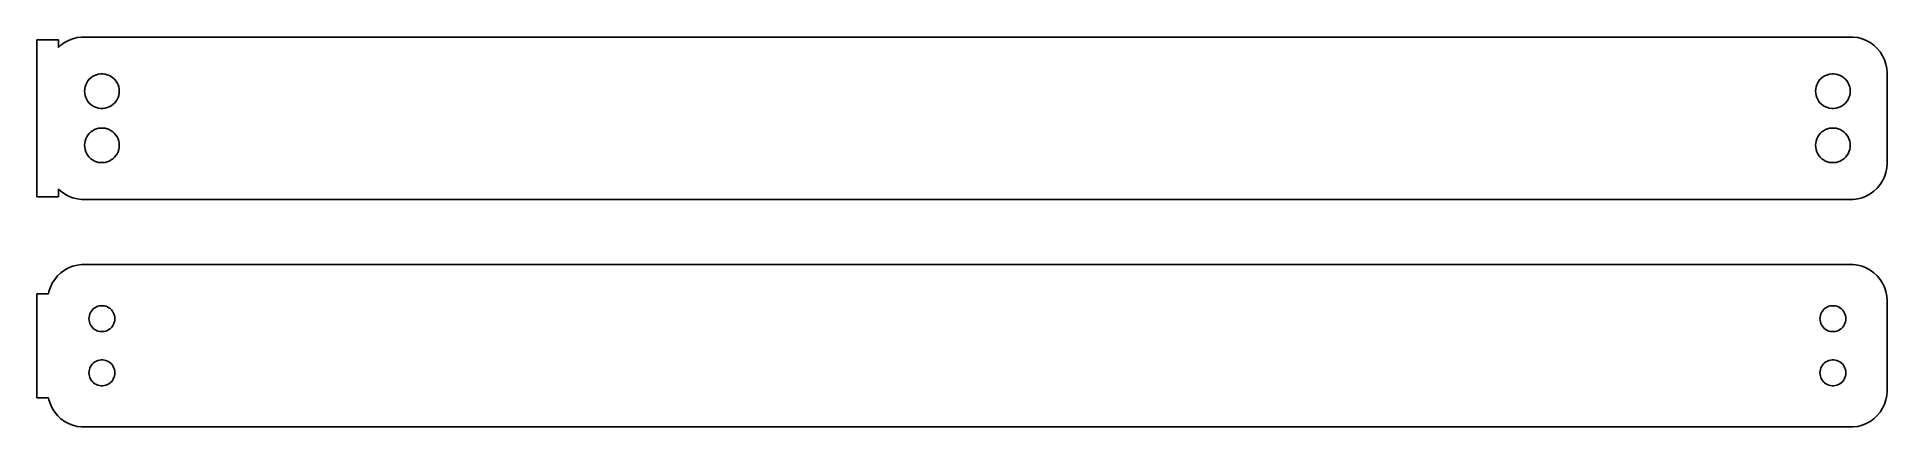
# Model space of a CAD drawing. Header units: metres. Extents: x -129 to 128, y 20 to 74.
import ezdxf

# ---------------------------------------------------------------- set-up
doc = ezdxf.new("R2010")
doc.units = ezdxf.units.M

msp = doc.modelspace()

# ---------------------------------------------------------------- linework, layer by layer
for p, q in [((-126, 73.8648), (-129, 73.8648)), ((-129, 73.8648), (-129, 52.1352)), ((-126, 72.8087), (-126, 73.8648)), ((-125.687, 73.1026), (-126, 72.8087)), ((-125.179, 73.4716), (-125.687, 73.1026)), ((-124.629, 73.7741), (-125.179, 73.4716)), ((-124.045, 74.0053), (-124.629, 73.7741)), ((-123.437, 74.1614), (-124.045, 74.0053)), ((-122.814, 74.2401), (-123.437, 74.1614)), ((122.814, 74.2401), (-122.814, 74.2401)), ((123.437, 74.1614), (122.814, 74.2401)), ((124.045, 74.0053), (123.437, 74.1614)), ((124.629, 73.7741), (124.045, 74.0053)), ((125.179, 73.4716), (124.629, 73.7741)), ((125.687, 73.1026), (125.179, 73.4716)), ((126.145, 72.6727), (125.687, 73.1026)), ((126.545, 72.1889), (126.145, 72.6727)), ((126.882, 71.6588), (126.545, 72.1889)), ((127.149, 71.0906), (126.882, 71.6588)), ((127.343, 70.4934), (127.149, 71.0906)), ((127.461, 69.8767), (127.343, 70.4934)), ((127.5, 69.25), (127.461, 69.8767)), ((-122.4, 66.75), (-122.381, 67.0508)), ((-122.381, 66.4492), (-122.4, 66.75)), ((-122.381, 67.0508), (-122.325, 67.3468)), ((-122.325, 67.3468), (-122.231, 67.6335)), ((-122.231, 67.6335), (-122.103, 67.9062)), ((-122.103, 67.9062), (-121.942, 68.1607)), ((-121.942, 68.1607), (-121.75, 68.3929)), ((-121.75, 68.3929), (-121.53, 68.5992)), ((-121.53, 68.5992), (-121.286, 68.7764)), ((-121.286, 68.7764), (-121.022, 68.9216)), ((-121.022, 68.9216), (-120.742, 69.0325)), ((-120.742, 69.0325), (-120.45, 69.1075)), ((-120.45, 69.1075), (-120.151, 69.1453)), ((-120.151, 69.1453), (-119.849, 69.1453)), ((-119.849, 69.1453), (-119.55, 69.1075)), ((-119.55, 69.1075), (-119.258, 69.0325)), ((-119.258, 69.0325), (-118.978, 68.9216)), ((-118.978, 68.9216), (-118.714, 68.7764)), ((-118.714, 68.7764), (-118.47, 68.5992)), ((-118.47, 68.5992), (-118.25, 68.3929)), ((-118.25, 68.3929), (-118.058, 68.1607)), ((-118.058, 68.1607), (-117.897, 67.9062)), ((-117.897, 67.9062), (-117.769, 67.6335)), ((-117.769, 67.6335), (-117.675, 67.3468)), ((-117.675, 67.3468), (-117.619, 67.0508)), ((-117.619, 67.0508), (-117.6, 66.75)), ((-117.6, 66.75), (-117.619, 66.4492)), ((117.6, 66.75), (117.619, 67.0508)), ((117.619, 66.4492), (117.6, 66.75)), ((117.619, 67.0508), (117.675, 67.3468)), ((117.675, 67.3468), (117.769, 67.6335)), ((117.769, 67.6335), (117.897, 67.9062)), ((117.897, 67.9062), (118.058, 68.1607)), ((118.058, 68.1607), (118.25, 68.3929)), ((118.25, 68.3929), (118.47, 68.5992)), ((118.47, 68.5992), (118.714, 68.7764)), ((118.714, 68.7764), (118.978, 68.9216)), ((118.978, 68.9216), (119.258, 69.0325)), ((119.258, 69.0325), (119.55, 69.1075)), ((119.55, 69.1075), (119.849, 69.1453)), ((119.849, 69.1453), (120.151, 69.1453)), ((120.151, 69.1453), (120.45, 69.1075)), ((120.45, 69.1075), (120.742, 69.0325)), ((120.742, 69.0325), (121.022, 68.9216)), ((121.022, 68.9216), (121.286, 68.7764)), ((121.286, 68.7764), (121.53, 68.5992)), ((121.53, 68.5992), (121.75, 68.3929)), ((121.75, 68.3929), (121.942, 68.1607)), ((121.942, 68.1607), (122.103, 67.9062)), ((122.103, 67.9062), (122.231, 67.6335)), ((122.231, 67.6335), (122.325, 67.3468)), ((122.325, 67.3468), (122.381, 67.0508)), ((122.381, 67.0508), (122.4, 66.75)), ((122.4, 66.75), (122.381, 66.4492)), ((127.5, 56.75), (127.5, 69.25)), ((-122.325, 66.1531), (-122.381, 66.4492)), ((-122.231, 65.8665), (-122.325, 66.1531)), ((-122.103, 65.5938), (-122.231, 65.8665)), ((-121.942, 65.3393), (-122.103, 65.5938)), ((-121.75, 65.1071), (-121.942, 65.3393)), ((-121.53, 64.9008), (-121.75, 65.1071)), ((-121.286, 64.7236), (-121.53, 64.9008)), ((-121.022, 64.5784), (-121.286, 64.7236)), ((-120.742, 64.4675), (-121.022, 64.5784)), ((-120.45, 64.3925), (-120.742, 64.4675)), ((-120.151, 64.3547), (-120.45, 64.3925)), ((-119.849, 64.3547), (-120.151, 64.3547)), ((-119.55, 64.3925), (-119.849, 64.3547)), ((-119.258, 64.4675), (-119.55, 64.3925)), ((-118.978, 64.5784), (-119.258, 64.4675)), ((-118.714, 64.7236), (-118.978, 64.5784)), ((-118.47, 64.9008), (-118.714, 64.7236)), ((-118.25, 65.1071), (-118.47, 64.9008)), ((-118.058, 65.3393), (-118.25, 65.1071)), ((-117.897, 65.5938), (-118.058, 65.3393)), ((-117.769, 65.8665), (-117.897, 65.5938)), ((-117.675, 66.1531), (-117.769, 65.8665)), ((-117.619, 66.4492), (-117.675, 66.1531)), ((117.675, 66.1531), (117.619, 66.4492)), ((117.769, 65.8665), (117.675, 66.1531)), ((117.897, 65.5938), (117.769, 65.8665)), ((118.058, 65.3393), (117.897, 65.5938)), ((118.25, 65.1071), (118.058, 65.3393)), ((118.47, 64.9008), (118.25, 65.1071)), ((118.714, 64.7236), (118.47, 64.9008)), ((118.978, 64.5784), (118.714, 64.7236)), ((119.258, 64.4675), (118.978, 64.5784)), ((119.55, 64.3925), (119.258, 64.4675)), ((119.849, 64.3547), (119.55, 64.3925)), ((120.151, 64.3547), (119.849, 64.3547)), ((120.45, 64.3925), (120.151, 64.3547)), ((120.742, 64.4675), (120.45, 64.3925)), ((121.022, 64.5784), (120.742, 64.4675)), ((121.286, 64.7236), (121.022, 64.5784)), ((121.53, 64.9008), (121.286, 64.7236)), ((121.75, 65.1071), (121.53, 64.9008)), ((121.942, 65.3393), (121.75, 65.1071)), ((122.103, 65.5938), (121.942, 65.3393)), ((122.231, 65.8665), (122.103, 65.5938)), ((122.325, 66.1531), (122.231, 65.8665)), ((122.381, 66.4492), (122.325, 66.1531)), ((-120.742, 61.5325), (-120.45, 61.6075)), ((-120.45, 61.6075), (-120.151, 61.6453)), ((-120.151, 61.6453), (-119.849, 61.6453)), ((-119.849, 61.6453), (-119.55, 61.6075)), ((-119.55, 61.6075), (-119.258, 61.5325)), ((119.258, 61.5325), (119.55, 61.6075)), ((119.55, 61.6075), (119.849, 61.6453)), ((119.849, 61.6453), (120.151, 61.6453)), ((120.151, 61.6453), (120.45, 61.6075)), ((120.45, 61.6075), (120.742, 61.5325)), ((-122.4, 59.25), (-122.381, 59.5508)), ((-122.381, 58.9492), (-122.4, 59.25)), ((-122.381, 59.5508), (-122.325, 59.8469)), ((-122.325, 59.8469), (-122.231, 60.1335)), ((-122.231, 60.1335), (-122.103, 60.4062)), ((-122.103, 60.4062), (-121.942, 60.6607)), ((-121.942, 60.6607), (-121.75, 60.8929)), ((-121.75, 60.8929), (-121.53, 61.0992)), ((-121.53, 61.0992), (-121.286, 61.2764)), ((-121.286, 61.2764), (-121.022, 61.4216)), ((-121.022, 61.4216), (-120.742, 61.5325)), ((-119.258, 61.5325), (-118.978, 61.4216)), ((-118.978, 61.4216), (-118.714, 61.2764)), ((-118.714, 61.2764), (-118.47, 61.0992)), ((-118.47, 61.0992), (-118.25, 60.8929)), ((-118.25, 60.8929), (-118.058, 60.6607)), ((-118.058, 60.6607), (-117.897, 60.4062)), ((-117.897, 60.4062), (-117.769, 60.1335)), ((-117.769, 60.1335), (-117.675, 59.8469)), ((-117.675, 59.8469), (-117.619, 59.5508)), ((-117.619, 59.5508), (-117.6, 59.25)), ((-117.6, 59.25), (-117.619, 58.9492)), ((117.6, 59.25), (117.619, 59.5508)), ((117.619, 58.9492), (117.6, 59.25)), ((117.619, 59.5508), (117.675, 59.8469)), ((117.675, 59.8469), (117.769, 60.1335)), ((117.769, 60.1335), (117.897, 60.4062)), ((117.897, 60.4062), (118.058, 60.6607)), ((118.058, 60.6607), (118.25, 60.8929)), ((118.25, 60.8929), (118.47, 61.0992)), ((118.47, 61.0992), (118.714, 61.2764)), ((118.714, 61.2764), (118.978, 61.4216)), ((118.978, 61.4216), (119.258, 61.5325)), ((120.742, 61.5325), (121.022, 61.4216)), ((121.022, 61.4216), (121.286, 61.2764)), ((121.286, 61.2764), (121.53, 61.0992)), ((121.53, 61.0992), (121.75, 60.8929)), ((121.75, 60.8929), (121.942, 60.6607)), ((121.942, 60.6607), (122.103, 60.4062)), ((122.103, 60.4062), (122.231, 60.1335)), ((122.231, 60.1335), (122.325, 59.8469)), ((122.325, 59.8469), (122.381, 59.5508)), ((122.381, 59.5508), (122.4, 59.25)), ((122.4, 59.25), (122.381, 58.9492)), ((-122.325, 58.6532), (-122.381, 58.9492)), ((-122.231, 58.3665), (-122.325, 58.6532)), ((-122.103, 58.0938), (-122.231, 58.3665)), ((-121.942, 57.8393), (-122.103, 58.0938)), ((-121.75, 57.6071), (-121.942, 57.8393)), ((-121.53, 57.4008), (-121.75, 57.6071)), ((-121.286, 57.2236), (-121.53, 57.4008)), ((-121.022, 57.0784), (-121.286, 57.2236)), ((-120.742, 56.9675), (-121.022, 57.0784)), ((-120.45, 56.8925), (-120.742, 56.9675)), ((-120.151, 56.8547), (-120.45, 56.8925)), ((-119.849, 56.8547), (-120.151, 56.8547)), ((-119.55, 56.8925), (-119.849, 56.8547)), ((-119.258, 56.9675), (-119.55, 56.8925)), ((-118.978, 57.0784), (-119.258, 56.9675)), ((-118.714, 57.2236), (-118.978, 57.0784)), ((-118.47, 57.4008), (-118.714, 57.2236)), ((-118.25, 57.6071), (-118.47, 57.4008)), ((-118.058, 57.8393), (-118.25, 57.6071)), ((-117.897, 58.0938), (-118.058, 57.8393)), ((-117.769, 58.3665), (-117.897, 58.0938)), ((-117.675, 58.6532), (-117.769, 58.3665)), ((-117.619, 58.9492), (-117.675, 58.6532)), ((117.675, 58.6532), (117.619, 58.9492)), ((117.769, 58.3665), (117.675, 58.6532)), ((117.897, 58.0938), (117.769, 58.3665)), ((118.058, 57.8393), (117.897, 58.0938)), ((118.25, 57.6071), (118.058, 57.8393)), ((118.47, 57.4008), (118.25, 57.6071)), ((118.714, 57.2236), (118.47, 57.4008)), ((118.978, 57.0784), (118.714, 57.2236)), ((119.258, 56.9675), (118.978, 57.0784)), ((119.55, 56.8925), (119.258, 56.9675)), ((119.849, 56.8547), (119.55, 56.8925)), ((120.151, 56.8547), (119.849, 56.8547)), ((120.45, 56.8925), (120.151, 56.8547)), ((120.742, 56.9675), (120.45, 56.8925)), ((121.022, 57.0784), (120.742, 56.9675)), ((121.286, 57.2236), (121.022, 57.0784)), ((121.53, 57.4008), (121.286, 57.2236)), ((121.75, 57.6071), (121.53, 57.4008)), ((121.942, 57.8393), (121.75, 57.6071)), ((122.103, 58.0938), (121.942, 57.8393)), ((122.231, 58.3665), (122.103, 58.0938)), ((122.325, 58.6532), (122.231, 58.3665)), ((122.381, 58.9492), (122.325, 58.6532)), ((127.461, 56.1233), (127.5, 56.75)), ((126.545, 53.8111), (126.882, 54.3412)), ((126.882, 54.3412), (127.149, 54.9094)), ((127.149, 54.9094), (127.343, 55.5066)), ((127.343, 55.5066), (127.461, 56.1233)), ((-129, 52.1352), (-126, 52.1352)), ((-126, 52.1352), (-126, 53.1913)), ((-126, 53.1913), (-125.687, 52.8974)), ((-125.687, 52.8974), (-125.179, 52.5284)), ((-125.179, 52.5284), (-124.629, 52.2259)), ((-124.629, 52.2259), (-124.045, 51.9947)), ((-124.045, 51.9947), (-123.437, 51.8386)), ((-123.437, 51.8386), (-122.814, 51.7599)), ((-122.814, 51.7599), (122.814, 51.7599)), ((122.814, 51.7599), (123.437, 51.8386)), ((123.437, 51.8386), (124.045, 51.9947)), ((124.045, 51.9947), (124.629, 52.2259)), ((124.629, 52.2259), (125.179, 52.5284)), ((125.179, 52.5284), (125.687, 52.8974)), ((125.687, 52.8974), (126.145, 53.3273)), ((126.145, 53.3273), (126.545, 53.8111)), ((-126.145, 41.1727), (-126.545, 40.6889)), ((-125.687, 41.6026), (-126.145, 41.1727)), ((-125.179, 41.9716), (-125.687, 41.6026)), ((-124.629, 42.2741), (-125.179, 41.9716)), ((-124.045, 42.5053), (-124.629, 42.2741)), ((-123.437, 42.6614), (-124.045, 42.5053)), ((-122.814, 42.7401), (-123.437, 42.6614)), ((122.814, 42.7401), (-122.814, 42.7401)), ((123.437, 42.6614), (122.814, 42.7401)), ((124.045, 42.5053), (123.437, 42.6614)), ((124.629, 42.2741), (124.045, 42.5053)), ((125.179, 41.9716), (124.629, 42.2741)), ((125.687, 41.6026), (125.179, 41.9716)), ((126.145, 41.1727), (125.687, 41.6026)), ((126.545, 40.6889), (126.145, 41.1727)), ((-127.4, 38.6942), (-129, 38.6942)), ((-129, 38.6942), (-129, 24.3058)), ((-127.343, 38.9934), (-127.4, 38.6942)), ((-127.149, 39.5906), (-127.343, 38.9934)), ((-126.882, 40.1588), (-127.149, 39.5906)), ((-126.545, 40.6889), (-126.882, 40.1588)), ((126.882, 40.1588), (126.545, 40.6889)), ((127.149, 39.5906), (126.882, 40.1588)), ((127.343, 38.9934), (127.149, 39.5906)), ((127.461, 38.3767), (127.343, 38.9934)), ((-121.743, 35.6976), (-121.674, 35.9126)), ((-121.674, 35.9126), (-121.577, 36.1171)), ((-121.577, 36.1171), (-121.456, 36.308)), ((-121.456, 36.308), (-121.312, 36.4822)), ((-121.312, 36.4822), (-121.147, 36.6369)), ((-121.147, 36.6369), (-120.964, 36.7698)), ((-120.964, 36.7698), (-120.766, 36.8787)), ((-120.766, 36.8787), (-120.556, 36.9619)), ((-120.556, 36.9619), (-120.337, 37.0181)), ((-120.337, 37.0181), (-120.113, 37.0464)), ((-120.113, 37.0464), (-119.887, 37.0464)), ((-119.887, 37.0464), (-119.663, 37.0181)), ((-119.663, 37.0181), (-119.444, 36.9619)), ((-119.444, 36.9619), (-119.234, 36.8787)), ((-119.234, 36.8787), (-119.036, 36.7698)), ((-119.036, 36.7698), (-118.853, 36.6369)), ((-118.853, 36.6369), (-118.688, 36.4822)), ((-118.688, 36.4822), (-118.544, 36.308)), ((-118.544, 36.308), (-118.423, 36.1171)), ((-118.423, 36.1171), (-118.326, 35.9126)), ((-118.326, 35.9126), (-118.257, 35.6976)), ((118.257, 35.6976), (118.326, 35.9126)), ((118.326, 35.9126), (118.423, 36.1171)), ((118.423, 36.1171), (118.544, 36.308)), ((118.544, 36.308), (118.688, 36.4822)), ((118.688, 36.4822), (118.853, 36.6369)), ((118.853, 36.6369), (119.036, 36.7698)), ((119.036, 36.7698), (119.234, 36.8787)), ((119.234, 36.8787), (119.444, 36.9619)), ((119.444, 36.9619), (119.663, 37.0181)), ((119.663, 37.0181), (119.887, 37.0464)), ((119.887, 37.0464), (120.113, 37.0464)), ((120.113, 37.0464), (120.337, 37.0181)), ((120.337, 37.0181), (120.556, 36.9619)), ((120.556, 36.9619), (120.766, 36.8787)), ((120.766, 36.8787), (120.964, 36.7698)), ((120.964, 36.7698), (121.147, 36.6369)), ((121.147, 36.6369), (121.312, 36.4822)), ((121.312, 36.4822), (121.456, 36.308)), ((121.456, 36.308), (121.577, 36.1171)), ((121.577, 36.1171), (121.674, 35.9126)), ((121.674, 35.9126), (121.743, 35.6976)), ((127.5, 37.75), (127.461, 38.3767)), ((127.5, 25.25), (127.5, 37.75)), ((-121.8, 35.25), (-121.786, 35.4756)), ((-121.786, 35.0244), (-121.8, 35.25)), ((-121.786, 35.4756), (-121.743, 35.6976)), ((-121.743, 34.8024), (-121.786, 35.0244)), ((-121.674, 34.5874), (-121.743, 34.8024)), ((-121.577, 34.3828), (-121.674, 34.5874)), ((-121.456, 34.192), (-121.577, 34.3828)), ((-121.312, 34.0178), (-121.456, 34.192)), ((-121.147, 33.8631), (-121.312, 34.0178)), ((-120.964, 33.7302), (-121.147, 33.8631)), ((-120.766, 33.6213), (-120.964, 33.7302)), ((-120.556, 33.5381), (-120.766, 33.6213)), ((-120.337, 33.4819), (-120.556, 33.5381)), ((-120.113, 33.4536), (-120.337, 33.4819)), ((-119.887, 33.4536), (-120.113, 33.4536)), ((-119.663, 33.4819), (-119.887, 33.4536)), ((-119.444, 33.5381), (-119.663, 33.4819)), ((-119.234, 33.6213), (-119.444, 33.5381)), ((-119.036, 33.7302), (-119.234, 33.6213)), ((-118.853, 33.8631), (-119.036, 33.7302)), ((-118.688, 34.0178), (-118.853, 33.8631)), ((-118.544, 34.192), (-118.688, 34.0178)), ((-118.423, 34.3828), (-118.544, 34.192)), ((-118.326, 34.5874), (-118.423, 34.3828)), ((-118.257, 34.8024), (-118.326, 34.5874)), ((-118.257, 35.6976), (-118.214, 35.4756)), ((-118.214, 35.0244), (-118.257, 34.8024)), ((-118.214, 35.4756), (-118.2, 35.25)), ((-118.2, 35.25), (-118.214, 35.0244)), ((118.2, 35.25), (118.214, 35.4756)), ((118.214, 35.0244), (118.2, 35.25)), ((118.214, 35.4756), (118.257, 35.6976)), ((118.257, 34.8024), (118.214, 35.0244)), ((118.326, 34.5874), (118.257, 34.8024)), ((118.423, 34.3828), (118.326, 34.5874)), ((118.544, 34.192), (118.423, 34.3828)), ((118.688, 34.0178), (118.544, 34.192)), ((118.853, 33.8631), (118.688, 34.0178)), ((119.036, 33.7302), (118.853, 33.8631)), ((119.234, 33.6213), (119.036, 33.7302)), ((119.444, 33.5381), (119.234, 33.6213)), ((119.663, 33.4819), (119.444, 33.5381)), ((119.887, 33.4536), (119.663, 33.4819)), ((120.113, 33.4536), (119.887, 33.4536)), ((120.337, 33.4819), (120.113, 33.4536)), ((120.556, 33.5381), (120.337, 33.4819)), ((120.766, 33.6213), (120.556, 33.5381)), ((120.964, 33.7302), (120.766, 33.6213)), ((121.147, 33.8631), (120.964, 33.7302)), ((121.312, 34.0178), (121.147, 33.8631)), ((121.456, 34.192), (121.312, 34.0178)), ((121.577, 34.3828), (121.456, 34.192)), ((121.674, 34.5874), (121.577, 34.3828)), ((121.743, 34.8024), (121.674, 34.5874)), ((121.743, 35.6976), (121.786, 35.4756)), ((121.786, 35.0244), (121.743, 34.8024)), ((121.786, 35.4756), (121.8, 35.25)), ((121.8, 35.25), (121.786, 35.0244)), ((-121.743, 28.1976), (-121.674, 28.4126)), ((-121.674, 28.4126), (-121.577, 28.6172)), ((-121.577, 28.6172), (-121.456, 28.808)), ((-121.456, 28.808), (-121.312, 28.9822)), ((-121.312, 28.9822), (-121.147, 29.1369)), ((-121.147, 29.1369), (-120.964, 29.2698)), ((-120.964, 29.2698), (-120.766, 29.3787)), ((-120.766, 29.3787), (-120.556, 29.4619)), ((-120.556, 29.4619), (-120.337, 29.5181)), ((-120.337, 29.5181), (-120.113, 29.5464)), ((-120.113, 29.5464), (-119.887, 29.5464)), ((-119.887, 29.5464), (-119.663, 29.5181)), ((-119.663, 29.5181), (-119.444, 29.4619)), ((-119.444, 29.4619), (-119.234, 29.3787)), ((-119.234, 29.3787), (-119.036, 29.2698)), ((-119.036, 29.2698), (-118.853, 29.1369)), ((-118.853, 29.1369), (-118.688, 28.9822)), ((-118.688, 28.9822), (-118.544, 28.808)), ((-118.544, 28.808), (-118.423, 28.6172)), ((-118.423, 28.6172), (-118.326, 28.4126)), ((-118.326, 28.4126), (-118.257, 28.1976)), ((118.257, 28.1976), (118.326, 28.4126)), ((118.326, 28.4126), (118.423, 28.6172)), ((118.423, 28.6172), (118.544, 28.808)), ((118.544, 28.808), (118.688, 28.9822)), ((118.688, 28.9822), (118.853, 29.1369)), ((118.853, 29.1369), (119.036, 29.2698)), ((119.036, 29.2698), (119.234, 29.3787)), ((119.234, 29.3787), (119.444, 29.4619)), ((119.444, 29.4619), (119.663, 29.5181)), ((119.663, 29.5181), (119.887, 29.5464)), ((119.887, 29.5464), (120.113, 29.5464)), ((120.113, 29.5464), (120.337, 29.5181)), ((120.337, 29.5181), (120.556, 29.4619)), ((120.556, 29.4619), (120.766, 29.3787)), ((120.766, 29.3787), (120.964, 29.2698)), ((120.964, 29.2698), (121.147, 29.1369)), ((121.147, 29.1369), (121.312, 28.9822)), ((121.312, 28.9822), (121.456, 28.808)), ((121.456, 28.808), (121.577, 28.6172)), ((121.577, 28.6172), (121.674, 28.4126)), ((121.674, 28.4126), (121.743, 28.1976)), ((-121.8, 27.75), (-121.786, 27.9756)), ((-121.786, 27.5244), (-121.8, 27.75)), ((-121.786, 27.9756), (-121.743, 28.1976)), ((-121.743, 27.3024), (-121.786, 27.5244)), ((-121.674, 27.0874), (-121.743, 27.3024)), ((-121.577, 26.8829), (-121.674, 27.0874)), ((-121.456, 26.692), (-121.577, 26.8829)), ((-121.312, 26.5178), (-121.456, 26.692)), ((-121.147, 26.3631), (-121.312, 26.5178)), ((-120.964, 26.2302), (-121.147, 26.3631)), ((-120.766, 26.1213), (-120.964, 26.2302)), ((-120.556, 26.0381), (-120.766, 26.1213)), ((-120.337, 25.9819), (-120.556, 26.0381)), ((-120.113, 25.9536), (-120.337, 25.9819)), ((-119.887, 25.9536), (-120.113, 25.9536)), ((-119.663, 25.9819), (-119.887, 25.9536)), ((-119.444, 26.0381), (-119.663, 25.9819)), ((-119.234, 26.1213), (-119.444, 26.0381)), ((-119.036, 26.2302), (-119.234, 26.1213)), ((-118.853, 26.3631), (-119.036, 26.2302)), ((-118.688, 26.5178), (-118.853, 26.3631)), ((-118.544, 26.692), (-118.688, 26.5178)), ((-118.423, 26.8829), (-118.544, 26.692)), ((-118.326, 27.0874), (-118.423, 26.8829)), ((-118.257, 27.3024), (-118.326, 27.0874)), ((-118.257, 28.1976), (-118.214, 27.9756)), ((-118.214, 27.5244), (-118.257, 27.3024)), ((-118.214, 27.9756), (-118.2, 27.75)), ((-118.2, 27.75), (-118.214, 27.5244)), ((118.2, 27.75), (118.214, 27.9756)), ((118.214, 27.5244), (118.2, 27.75)), ((118.214, 27.9756), (118.257, 28.1976)), ((118.257, 27.3024), (118.214, 27.5244)), ((118.326, 27.0874), (118.257, 27.3024)), ((118.423, 26.8829), (118.326, 27.0874)), ((118.544, 26.692), (118.423, 26.8829)), ((118.688, 26.5178), (118.544, 26.692)), ((118.853, 26.3631), (118.688, 26.5178)), ((119.036, 26.2302), (118.853, 26.3631)), ((119.234, 26.1213), (119.036, 26.2302)), ((119.444, 26.0381), (119.234, 26.1213)), ((119.663, 25.9819), (119.444, 26.0381)), ((119.887, 25.9536), (119.663, 25.9819)), ((120.113, 25.9536), (119.887, 25.9536)), ((120.337, 25.9819), (120.113, 25.9536)), ((120.556, 26.0381), (120.337, 25.9819)), ((120.766, 26.1213), (120.556, 26.0381)), ((120.964, 26.2302), (120.766, 26.1213)), ((121.147, 26.3631), (120.964, 26.2302)), ((121.312, 26.5178), (121.147, 26.3631)), ((121.456, 26.692), (121.312, 26.5178)), ((121.577, 26.8829), (121.456, 26.692)), ((121.674, 27.0874), (121.577, 26.8829)), ((121.743, 27.3024), (121.674, 27.0874)), ((121.743, 28.1976), (121.786, 27.9756)), ((121.786, 27.5244), (121.743, 27.3024)), ((121.786, 27.9756), (121.8, 27.75)), ((121.8, 27.75), (121.786, 27.5244)), ((-129, 24.3058), (-127.4, 24.3058)), ((-127.4, 24.3058), (-127.343, 24.0066)), ((-127.343, 24.0066), (-127.149, 23.4094)), ((-127.149, 23.4094), (-126.882, 22.8412)), ((126.882, 22.8412), (127.149, 23.4094)), ((127.149, 23.4094), (127.343, 24.0066)), ((127.343, 24.0066), (127.461, 24.6233)), ((127.461, 24.6233), (127.5, 25.25)), ((-126.882, 22.8412), (-126.545, 22.3111)), ((-126.545, 22.3111), (-126.145, 21.8273)), ((-126.145, 21.8273), (-125.687, 21.3974)), ((-125.687, 21.3974), (-125.179, 21.0284)), ((-125.179, 21.0284), (-124.629, 20.7259)), ((-124.629, 20.7259), (-124.045, 20.4947)), ((124.045, 20.4947), (124.629, 20.7259)), ((124.629, 20.7259), (125.179, 21.0284)), ((125.179, 21.0284), (125.687, 21.3974)), ((125.687, 21.3974), (126.145, 21.8273)), ((126.145, 21.8273), (126.545, 22.3111)), ((126.545, 22.3111), (126.882, 22.8412)), ((-124.045, 20.4947), (-123.437, 20.3386)), ((-123.437, 20.3386), (-122.814, 20.2599)), ((-122.814, 20.2599), (122.814, 20.2599)), ((122.814, 20.2599), (123.437, 20.3386)), ((123.437, 20.3386), (124.045, 20.4947))]:
    msp.add_line(p, q)

doc.saveas('drawing.dxf')
